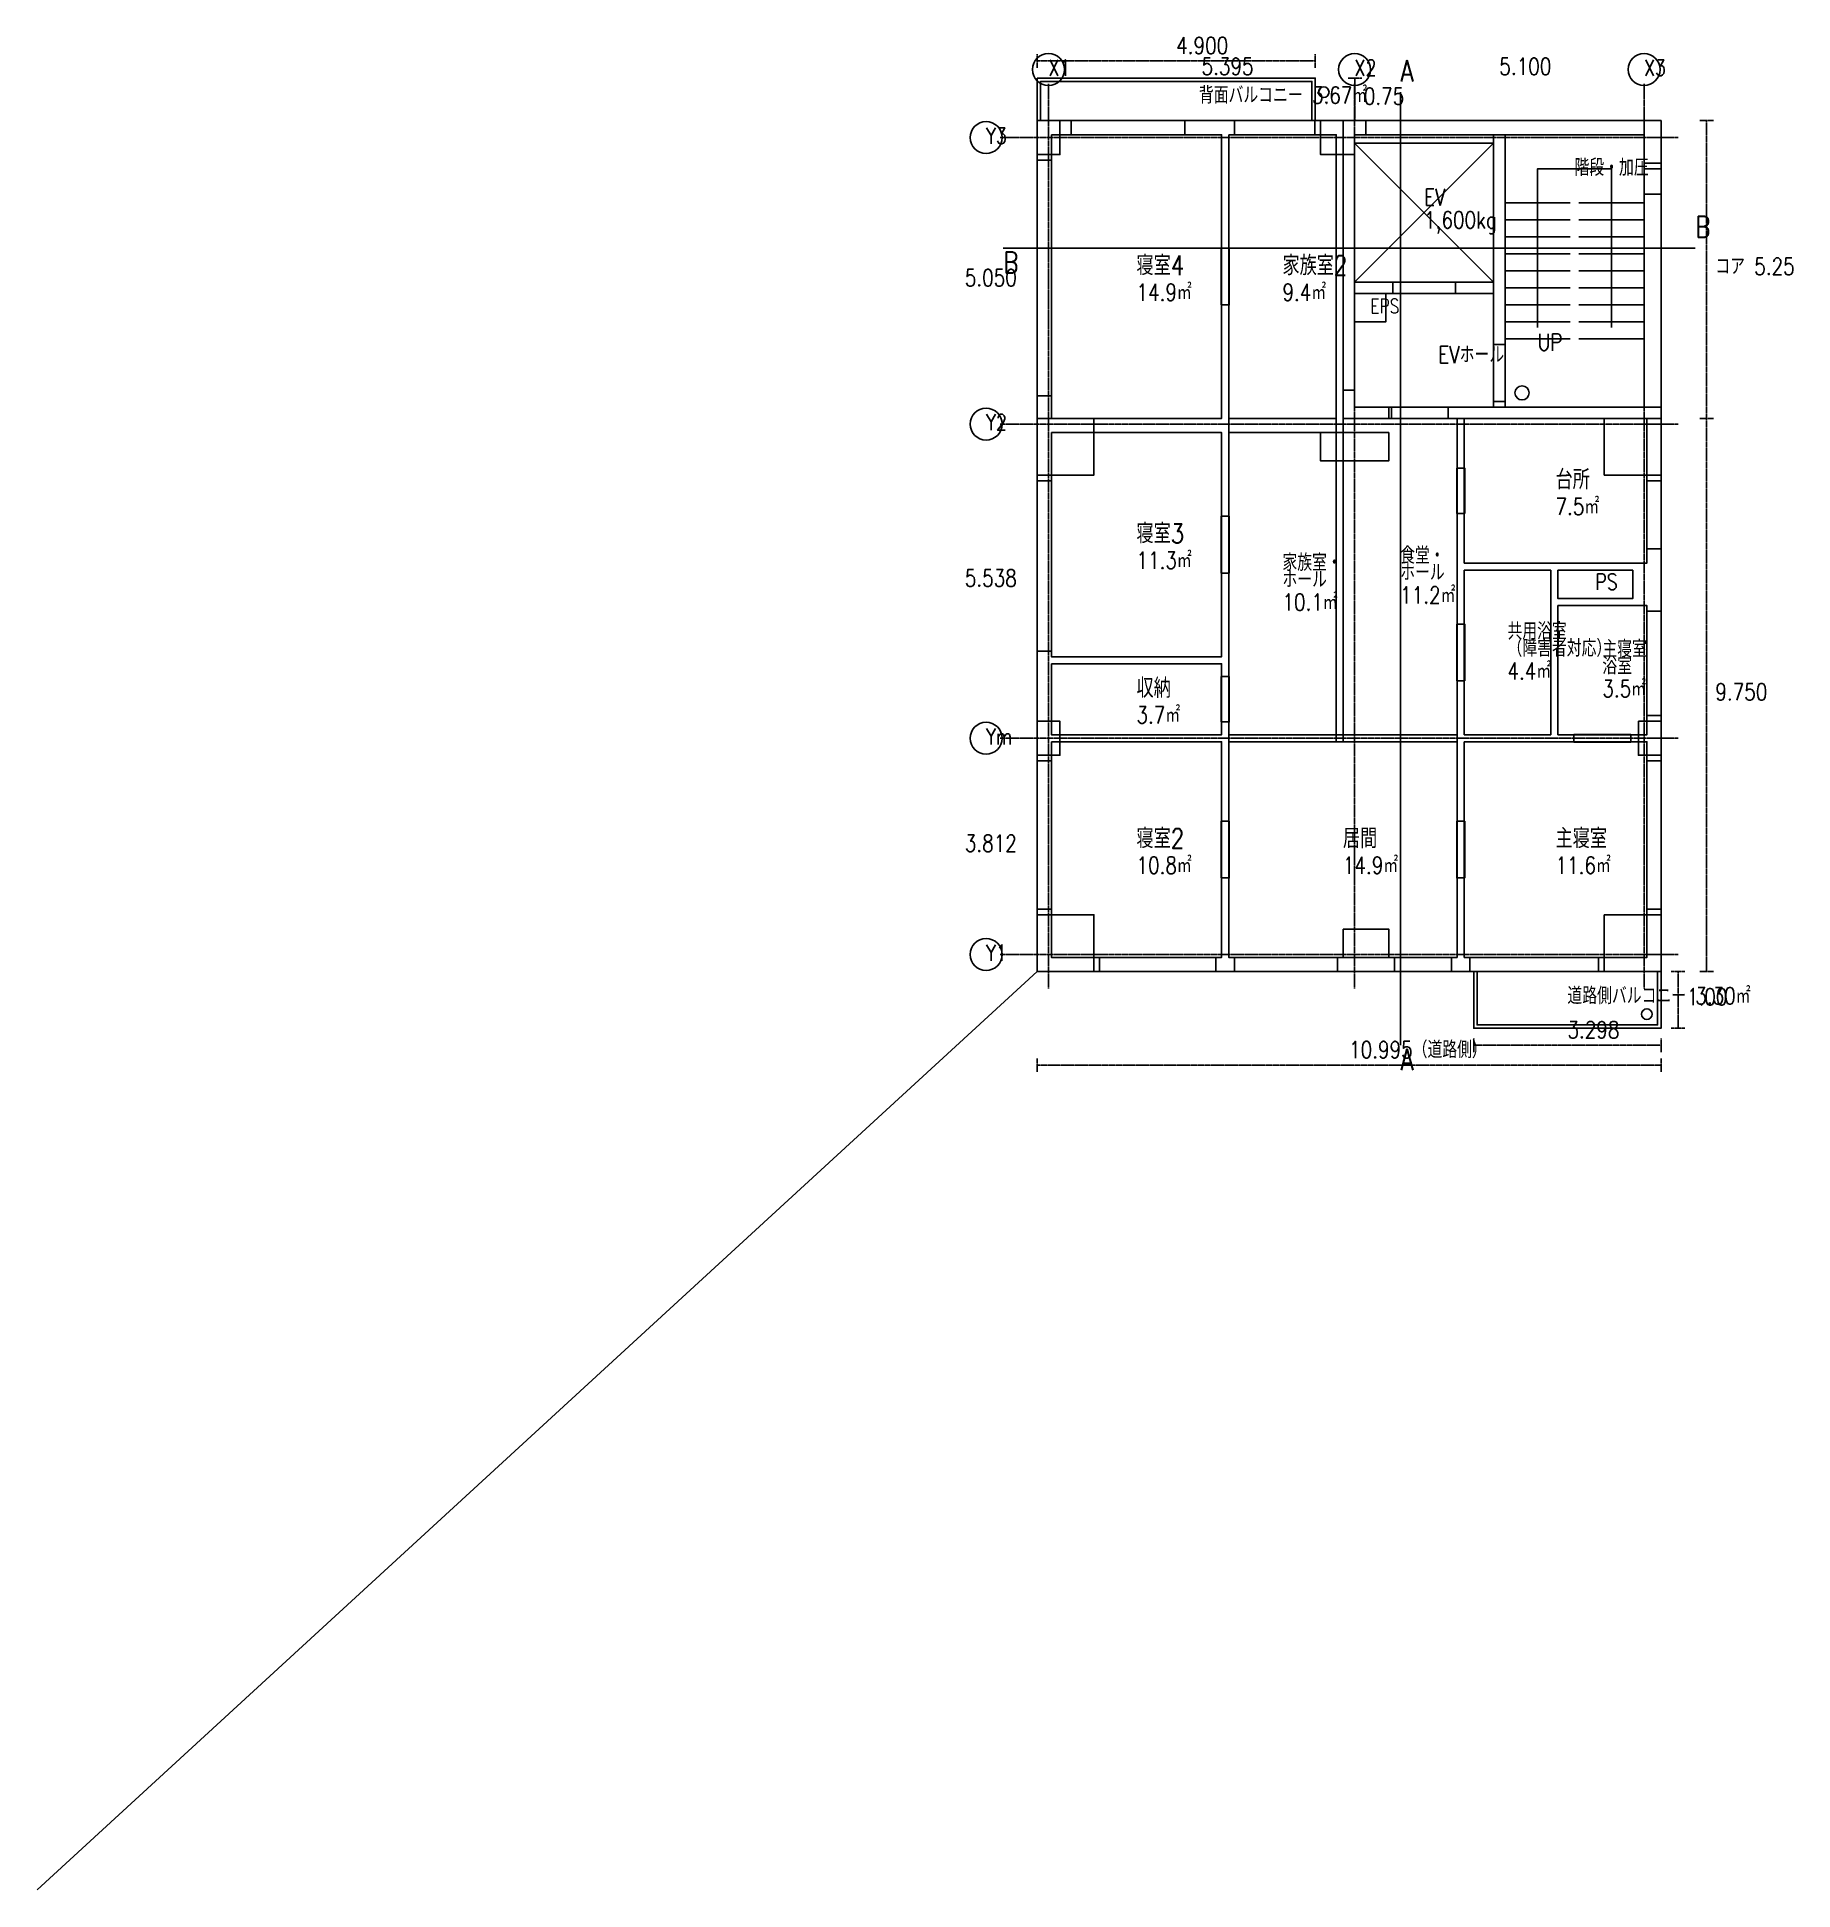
# Model space of a CAD drawing. Extents: x -17623 to 13317, y -16188 to 16472.
import ezdxf

# ---------------------------------------------------------------- set-up
doc = ezdxf.new("R2010")
doc.units = 0
doc.header["$MEASUREMENT"] = 0
doc.linetypes.add('TUC3', pattern=[5.5625, 5, -0.25, 0.0625, -0.25])
doc.layers.get('0').update_dxf_attribs({"linetype": 'CONTINUOUS'})
for name, color, linetype in [('1', 3, 'TUC3'), ('3', 7, 'CONTINUOUS'), ('4', 4, 'CONTINUOUS'), ('5', 6, 'CONTINUOUS'), ('6', 8, 'CONTINUOUS'), ('7', 2, 'CONTINUOUS'), ('8', 1, 'CONTINUOUS')]:
    doc.layers.add(name, color=color, linetype=linetype)
doc.styles.add('TU', font='ROMANS', dxfattribs={"width": 0.8, "bigfont": 'EXTFONT'})

# ---------------------------------------------------------------- blocks, each defined once
blk = doc.blocks.new('A$C6c245967')
at = {"layer": '1'}
for p, q in [((-200, 15631.25), (-200, 15868.75)), ((-200, 15750), (4700, 15750)), ((4700, 15631.25), (4700, 15868.75)), ((5281.25, 15450), (5518.75, 15450)), ((5400, 14700), (5400, 15450)), ((0, -600), (0, 15350)), ((5393.75, -600), (5393.75, 15350)), ((10493.75, -600), (10493.75, 15350)), ((5281.25, 14700), (5518.75, 14700)), ((11475, 14700), (11715.625, 14700)), ((11593.75, 9450), (11593.75, 14700)), ((-850, 14400), (11093.75, 14400)), ((-850, 9350), (11093.75, 9350)), ((11475, 9450), (11715.625, 9450)), ((11475, 9450), (11715.625, 9450)), ((11593.75, -300), (11593.75, 9450)), ((-850, 3812.5), (11093.75, 3812.5)), ((-850, 0), (11093.75, 0)), ((10971.875, -300), (11212.5, -300)), ((11093.75, -1300), (11093.75, -300)), ((11475, -300), (11715.625, -300)), ((10971.875, -1300), (11212.5, -1300)), ((7493.75, -1718.75), (7493.75, -1481.25)), ((7493.75, -1600), (10793.75, -1600)), ((10793.75, -1718.75), (10793.75, -1481.25)), ((-200, -2068.75), (-200, -1831.25)), ((-200, -1950), (10793.75, -1950)), ((10793.75, -2068.75), (10793.75, -1831.25))]:
    blk.add_line(p, q, dxfattribs=at)
at = {"layer": '3'}
for p, q in [((6200, -1600), (6200, 15200)), ((-800, 12450), (11393.75, 12450))]:
    blk.add_line(p, q, dxfattribs=at)
for centre in [(0, 15600), (5393.75, 15600), (10493.75, 15600), (-1100, 14400), (-1100, 9350), (-1100, 3812.5), (-1100, 0)]:
    blk.add_circle(centre, 281.25, dxfattribs=at)
at = {"layer": '4'}
for points in [[(-200, 14700), (200, 14700), (200, 14100), (-200, 14100)], [(4793.75, 14700), (5193.75, 14700), (5193.75, 14100), (4793.75, 14100)], [(10493.75, 14700), (10793.75, 14700), (10793.75, 13950), (10493.75, 13950)], [(-200, 9450), (800, 9450), (800, 8450), (-200, 8450)], [(4793.75, 9200), (5993.75, 9200), (5993.75, 8700), (4793.75, 8700)], [(9793.75, 9450), (10793.75, 9450), (10793.75, 8450), (9793.75, 8450)], [(-200, 4112.5), (200, 4112.5), (200, 3512.5), (-200, 3512.5)], [(10393.75, 4112.5), (10793.75, 4112.5), (10793.75, 3512.5), (10393.75, 3512.5)], [(-200, 700), (800, 700), (800, -300), (-200, -300)], [(9793.75, 700), (10793.75, 700), (10793.75, -300), (9793.75, -300)], [(5193.75, 450), (5993.75, 450), (5993.75, -50), (5193.75, -50)]]:
    blk.add_lwpolyline(points, close=True, dxfattribs=at)
at = {"layer": '5'}
for points in [[(-200, 14700), (10793.75, 14700), (10793.75, -300), (-200, -300)], [(5193.75, 14700), (10793.75, 14700), (10793.75, 9450), (5193.75, 9450)], [(5593.75, 14700), (10493.75, 14700), (10493.75, 14450), (5593.75, 14450)], [(50, 14450), (3050, 14450), (3050, 9450), (50, 9450)], [(3175, 14450), (5068.75, 14450), (5068.75, 9450), (3175, 9450)], [(5393.75, 14450), (7843.75, 14450), (7843.75, 14300), (5393.75, 14300)], [(7843.75, 14450), (8043.75, 14450), (8043.75, 10750), (7843.75, 10750)], [(8043.75, 14450), (10493.75, 14450), (10493.75, 9650), (8043.75, 9650)], [(5193.75, 14100), (5393.75, 14100), (5393.75, 9950), (5193.75, 9950)], [(5393.75, 14300), (7843.75, 14300), (7843.75, 11850), (5393.75, 11850)], [(10493.75, 13950), (10793.75, 13950), (10793.75, 13850), (10493.75, 13850)], [(10493.75, 13400), (10793.75, 13400), (10793.75, 9650), (10493.75, 9650)], [(5393.75, 11850), (7843.75, 11850), (7843.75, 11650), (5393.75, 11650)], [(5393.75, 11650), (7843.75, 11650), (7843.75, 9650), (5393.75, 9650)], [(5993.75, 9650), (6043.75, 9650), (6043.75, 9450), (5993.75, 9450)], [(7043.75, 9650), (10793.75, 9650), (10793.75, 9450), (7043.75, 9450)], [(7843.75, 9750), (8043.75, 9750), (8043.75, 9650), (7843.75, 9650)], [(50, 9200), (3050, 9200), (3050, 5250), (50, 5250)], [(3175, 9200), (5068.75, 9200), (5068.75, 3875), (3175, 3875)], [(5068.75, 9200), (5193.75, 9200), (5193.75, 3875), (5068.75, 3875)], [(5193.75, 9450), (7200, 9450), (7200, 3875), (5193.75, 3875)], [(7325, 9450), (10543.75, 9450), (10543.75, 6900), (7325, 6900)], [(7325, 6775), (8850, 6775), (8850, 3875), (7325, 3875)], [(8975, 6775), (10293.75, 6775), (10293.75, 6275), (8975, 6275)], [(8975, 6150), (10543.75, 6150), (10543.75, 3875), (8975, 3875)], [(50, 5125), (3050, 5125), (3050, 3875), (50, 3875)], [(50, 3750), (3050, 3750), (3050, -50), (50, -50)], [(3175, 3750), (7200, 3750), (7200, -50), (3175, -50)], [(7325, 3750), (10543.75, 3750), (10543.75, -50), (7325, -50)]]:
    blk.add_lwpolyline(points, close=True, dxfattribs=at)
at = {"layer": '6'}
for p, q in [((5393.75, 11850), (7843.75, 14300)), ((5393.75, 14300), (7843.75, 11850))]:
    blk.add_line(p, q, dxfattribs=at)
blk.add_lwpolyline([(5393.75, 11650), (5943.75, 11650), (5943.75, 11150), (5393.75, 11150)], close=True, dxfattribs=at)
at = {"layer": '7'}
for p, q in [((8043.75, 13250), (9193.75, 13250)), ((9343.75, 13250), (10493.75, 13250)), ((8043.75, 12950), (9193.75, 12950)), ((9343.75, 12950), (10493.75, 12950)), ((8043.75, 12650), (9193.75, 12650)), ((9343.75, 12650), (10493.75, 12650)), ((8043.75, 12350), (9193.75, 12350)), ((9343.75, 12350), (10493.75, 12350)), ((8043.75, 12050), (9193.75, 12050)), ((9343.75, 12050), (10493.75, 12050)), ((8043.75, 11750), (9193.75, 11750)), ((8043.75, 11450), (9193.75, 11450)), ((9343.75, 11750), (10493.75, 11750)), ((9343.75, 11450), (10493.75, 11450)), ((8043.75, 11150), (9193.75, 11150)), ((9343.75, 11150), (10493.75, 11150)), ((8043.75, 10850), (9193.75, 10850)), ((9343.75, 10850), (10493.75, 10850))]:
    blk.add_line(p, q, dxfattribs=at)
for points in [[(-200, 15450), (4700, 15450), (4700, 14700), (-200, 14700)], [(7493.75, -300), (10793.75, -300), (10793.75, -1300), (7493.75, -1300)]]:
    blk.add_lwpolyline(points, close=True, dxfattribs=at)
for points in [[(-140.625, 14700), (-140.625, 15390.625), (4640.625, 15390.625), (4640.625, 14700)], [(8618.75, 11050), (8618.75, 13850), (9918.75, 13850), (9918.75, 11050)], [(7553.125, -300), (7553.125, -1240.625), (10731.25, -1240.625), (10731.25, -300)]]:
    blk.add_lwpolyline(points, dxfattribs=at)
for centre, radius in [((4850, 15200), 93.75), ((8343.75, 9900), 125), ((10543.75, -1050), 93.75)]:
    blk.add_circle(centre, radius, dxfattribs=at)
at = {"layer": '8'}
for points in [[(400, 14700), (2400, 14700), (2400, 14450), (400, 14450)], [(3275, 14700), (4693.75, 14700), (4693.75, 14450), (3275, 14450)], [(-200, 14000), (50, 14000), (50, 9850), (-200, 9850)], [(10493.75, 13850), (10793.75, 13850), (10793.75, 13400), (10493.75, 13400)], [(3043.75, 12450), (3184.375, 12450), (3184.375, 11450), (3043.75, 11450)], [(6068.75, 11850), (7168.75, 11850), (7168.75, 11650), (6068.75, 11650)], [(7843.75, 10750), (8043.75, 10750), (8043.75, 9750), (7843.75, 9750)], [(6043.75, 9650), (7043.75, 9650), (7043.75, 9450), (6043.75, 9450)], [(3175, 9450), (5068.75, 9450), (5068.75, 9200), (3175, 9200)], [(7193.75, 8575), (7334.375, 8575), (7334.375, 7775), (7193.75, 7775)], [(-200, 8350), (50, 8350), (50, 5350), (-200, 5350)], [(10543.75, 8350), (10793.75, 8350), (10793.75, 7150), (10543.75, 7150)], [(3043.75, 7725), (3184.375, 7725), (3184.375, 6725), (3043.75, 6725)], [(10543.75, 6050), (10793.75, 6050), (10793.75, 4212.5), (10543.75, 4212.5)], [(7193.75, 5825), (7334.375, 5825), (7334.375, 4825), (7193.75, 4825)], [(3043.75, 4900), (3184.375, 4900), (3184.375, 4100), (3043.75, 4100)], [(3175, 3875), (5068.75, 3875), (5068.75, 3750), (3175, 3750)], [(5193.75, 3875), (7200, 3875), (7200, 3750), (5193.75, 3750)], [(9259.375, 3881.25), (10259.375, 3881.25), (10259.375, 3740.625), (9259.375, 3740.625)], [(-200, 3412.5), (50, 3412.5), (50, 800), (-200, 800)], [(10543.75, 3412.5), (10793.75, 3412.5), (10793.75, 800), (10543.75, 800)], [(3043.75, 2350), (3184.375, 2350), (3184.375, 1350), (3043.75, 1350)], [(7193.75, 2350), (7334.375, 2350), (7334.375, 1350), (7193.75, 1350)], [(900, -50), (2950, -50), (2950, -300), (900, -300)], [(3275, -50), (5093.75, -50), (5093.75, -300), (3275, -300)], [(6093.75, -50), (7100, -50), (7100, -300), (6093.75, -300)], [(7425, -50), (9693.75, -50), (9693.75, -300), (7425, -300)]]:
    blk.add_lwpolyline(points, close=True, dxfattribs=at)
at = {"layer": '3', "style": 'TU', "width": 0.8}
for s, height, p in [('4.900', 296.875, (2250, 15875)), ('X1', 281.25, (0, 15490.625)), ('5.395', 296.875, (2696.875, 15506.25)), ('X2', 281.25, (5393.75, 15490.625)), ('A', 375, (6200, 15387.5)), ('5.100', 296.875, (7943.75, 15506.25)), ('X3', 281.25, (10493.75, 15490.625)), ('背面バルコニー 3.67㎡', 296.875, (2650, 15000)), ('0.75', 296.875, (5556.25, 14981.25)), ('Y3', 281.25, (-1100, 14290.625)), ('階段・加圧', 296.875, (9268.75, 13725)), ('EV', 296.875, (6618.75, 13200)), ('1,600kg', 296.875, (6618.75, 12800)), ('B', 375, (11393.75, 12637.5)), ('B', 375, (-800, 12012.5)), ('寝室4', 343.75, (1550, 11975)), ('家族室2', 343.75, (4121.875, 11975)), ('コア 5.25', 296.875, (11750, 11981.25)), ('5.050', 296.875, (-1475, 11781.25)), ('14.9㎡', 296.875, (1550, 11525)), ('9.4㎡', 296.875, (4121.875, 11525)), ('EPS', 250, (5668.75, 11306.25)), ('UP', 296.875, (8618.75, 10643.75)), ('EVホール', 296.875, (6868.75, 10425)), ('Y2', 281.25, (-1100, 9240.625)), ('台所', 343.75, (8934.375, 8200)), ('7.5㎡', 296.875, (8934.375, 7750)), ('寝室3', 343.75, (1550, 7250)), ('食堂・', 296.875, (6196.875, 6887.5)), ('11.3㎡', 296.875, (1550, 6800)), ('家族室・', 296.875, (4121.875, 6762.5)), ('ホール', 296.875, (6196.875, 6587.5)), ('5.538', 296.875, (-1475, 6487.5)), ('ホール', 296.875, (4121.875, 6462.5)), ('PS', 281.25, (9634.375, 6431.25)), ('10.1㎡', 296.875, (4121.875, 6062.5)), ('11.2㎡', 296.875, (6196.875, 6187.5)), ('共用浴室', 296.875, (8087.5, 5550)), ('（障害者対応）', 296.875, (8087.5, 5250)), ('主寝室', 296.875, (9759.375, 5237.5)), ('浴室', 296.875, (9759.375, 4937.5)), ('収納', 343.75, (1550, 4525)), ('4.4㎡', 296.875, (8087.5, 4850)), ('3.5㎡', 296.875, (9759.375, 4537.5)), ('9.750', 296.875, (11750, 4481.25)), ('3.7㎡', 296.875, (1550, 4075)), ('Ym', 281.25, (-1100, 3703.125)), ('3.812', 296.875, (-1475, 1812.5)), ('寝室2', 343.75, (1550, 1875)), ('居間', 343.75, (5187.5, 1875)), ('主寝室', 343.75, (8934.375, 1875)), ('10.8㎡', 296.875, (1550, 1425)), ('14.9㎡', 296.875, (5187.5, 1425)), ('11.6㎡', 296.875, (8934.375, 1425)), ('Y1', 281.25, (-1100, -109.375)), ('道路側バルコニー 3.30㎡', 296.875, (9143.75, -875)), ('1.00', 296.875, (11250, -893.75)), ('3.298', 296.875, (9143.75, -1475)), ('10.995（道路側）', 296.875, (5296.875, -1825)), ('A', 375, (6200, -2037.5))]:
    blk.add_text(s, height=height, dxfattribs=at).set_placement(p)

msp = doc.modelspace()

# ---------------------------------------------------------------- linework, layer by layer
at = {"linetype": 'Continuous'}
msp.add_line((0, 0), (-17623, -16188), dxfattribs=at)

# ---------------------------------------------------------------- block references
msp.add_blockref('A$C6c245967', (200, 300))

doc.saveas('drawing.dxf')
